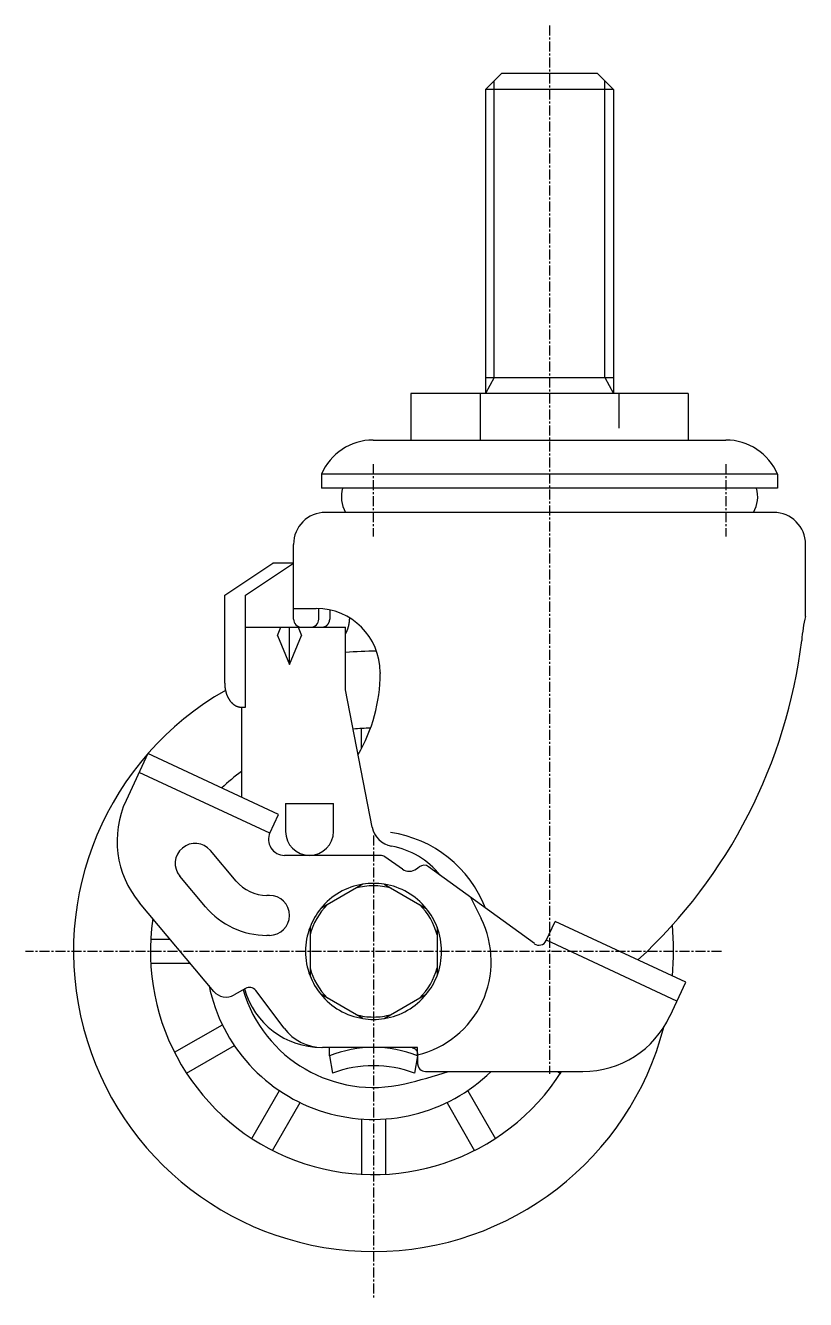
# Model space of a CAD drawing. Extents: x -2889 to -2623, y -903 to -436.
# Drawn here: x -2726 to -2628.5, y -723.1 to -563.9 of the extents above; entities that cross this region are included whole.
import ezdxf

# ---------------------------------------------------------------- set-up
doc = ezdxf.new("R2010")
doc.units = 0
doc.linetypes.add('CENTER', pattern=[2, 1.25, -0.25, 0.25, -0.25])
doc.layers.get('0').update_dxf_attribs({"linetype": 'CONTINUOUS'})
doc.layers.add('CENTER', color=1, linetype='CENTER')

msp = doc.modelspace()

# ---------------------------------------------------------------- linework, layer by layer
at = {"color": 7, "linetype": 'CONTINUOUS'}
for p, q in [((-2668.52, -571.93), (-2666.52, -569.93)), ((-2654.52, -569.93), (-2666.52, -569.93)), ((-2652.52, -571.93), (-2654.52, -569.93)), ((-2668.52, -571.93), (-2668.52, -609.93)), ((-2652.52, -571.93), (-2668.52, -571.93)), ((-2652.52, -571.93), (-2652.52, -609.93)), ((-2668.52, -607.93), (-2652.52, -607.93)), ((-2677.84, -609.93), (-2677.84, -615.73)), ((-2643.2, -609.93), (-2677.84, -609.93)), ((-2669.18, -609.93), (-2669.18, -615.73)), ((-2651.86, -609.93), (-2651.86, -614.23)), ((-2643.2, -609.93), (-2643.2, -615.73)), ((-2682.57, -615.73), (-2638.47, -615.73)), ((-2689.02, -620.01), (-2689.02, -621.73)), ((-2632.02, -620.01), (-2689.02, -620.01)), ((-2632.02, -620.01), (-2632.02, -621.73)), ((-2632.02, -621.73), (-2689.02, -621.73)), ((-2632.48, -624.77), (-2688.52, -624.77)), ((-2692.52, -638.12), (-2692.52, -628.77)), ((-2628.52, -637.77), (-2628.52, -628.77)), ((-2701.12, -635.12), (-2695.12, -631.12)), ((-2698.52, -635.12), (-2692.52, -631.12)), ((-2692.52, -631.12), (-2695.12, -631.12)), ((-2701.12, -646.12), (-2701.12, -635.12)), ((-2698.52, -649.12), (-2698.52, -635.12)), ((-2692.52, -636.77), (-2689.69, -636.77)), ((-2689.36, -638.12), (-2689.36, -636.78)), ((-2688, -636.95), (-2688, -638.12)), ((-2685.52, -637.94), (-2685.52, -638.13)), ((-2698.52, -639.12), (-2686.02, -639.12)), ((-2694.53, -640.17), (-2694.09, -639.12)), ((-2693.02, -643.77), (-2693.02, -639.12)), ((-2691.96, -639.12), (-2691.51, -640.17)), ((-2686.02, -646.93), (-2686.02, -639.12)), ((-2694.53, -640.17), (-2693.02, -643.77)), ((-2693.02, -643.77), (-2691.51, -640.17)), ((-2681.69, -644.77), (-2681.69, -644.91)), ((-2682.69, -664.11), (-2686.02, -646.93)), ((-2699.02, -649.12), (-2699.02, -660.35)), ((-2699.02, -649.12), (-2698.52, -649.12)), ((-2684.02, -654.29), (-2684.02, -651.78)), ((-2710.71, -654.9), (-2713.45, -660.77)), ((-2694.4, -662.51), (-2710.71, -654.9)), ((-2695.5, -664.86), (-2711.81, -657.26)), ((-2693.52, -661.13), (-2693.52, -664.63)), ((-2693.52, -661.13), (-2687.52, -661.13)), ((-2687.52, -664.63), (-2687.52, -661.13)), ((-2695.5, -664.86), (-2694.4, -662.51)), ((-2699.69, -670.84), (-2702.89, -667.02)), ((-2681.67, -667.63), (-2693.65, -667.63)), ((-2678.91, -669.35), (-2681.1, -667.81)), ((-2677.14, -669.31), (-2676.82, -669.07)), ((-2662.42, -678.66), (-2675.63, -669.06)), ((-2703.52, -674.06), (-2706.72, -670.24)), ((-2683.87, -671.24), (-2689.12, -674.27)), ((-2681.18, -671.24), (-2675.93, -674.27)), ((-2695.52, -672.63), (-2695.86, -672.63)), ((-2670.41, -672.86), (-2669.08, -675.52)), ((-2702.48, -684.63), (-2711.77, -673.56)), ((-2660.93, -678.28), (-2659.81, -675.88)), ((-2643.5, -683.49), (-2659.81, -675.88)), ((-2707.93, -678.13), (-2710.38, -678.13)), ((-2695.52, -677.63), (-2695.86, -677.63)), ((-2690.46, -676.6), (-2690.46, -682.66)), ((-2674.58, -676.6), (-2674.58, -682.66)), ((-2644.6, -685.84), (-2660.91, -678.23)), ((-2705.42, -681.13), (-2710.38, -681.13)), ((-2698.54, -684.26), (-2699.95, -685.07)), ((-2693.69, -689.24), (-2697.24, -684.52)), ((-2645.46, -687.7), (-2643.5, -683.49)), ((-2683.87, -688.02), (-2689.12, -684.99)), ((-2681.18, -688.02), (-2675.93, -684.99)), ((-2701.46, -688.83), (-2707.43, -692.28)), ((-2699.96, -691.43), (-2705.93, -694.88)), ((-2677.02, -691.63), (-2688.9, -691.63)), ((-2688.02, -692.68), (-2688.02, -691.63)), ((-2677.02, -692.68), (-2677.02, -691.63)), ((-2677.02, -692.3), (-2677.02, -693.56)), ((-2688.02, -692.68), (-2687.65, -694.84)), ((-2677.02, -692.68), (-2677.39, -694.84)), ((-2676.02, -694.63), (-2656.34, -694.63)), ((-2659.54, -694.63), (-2659.12, -694.88)), ((-2694.32, -697.07), (-2697.77, -703.04)), ((-2670.73, -697.07), (-2667.28, -703.04)), ((-2691.73, -698.57), (-2695.17, -704.54)), ((-2673.32, -698.57), (-2669.88, -704.54)), ((-2684.02, -700.58), (-2684.02, -707.48)), ((-2681.02, -700.58), (-2681.02, -707.48))]:
    msp.add_line(p, q, dxfattribs=at)
at = {"color": 3, "linetype": 'CONTINUOUS'}
for p, q in [((-2667.44, -607.93), (-2667.44, -570.85)), ((-2653.61, -607.93), (-2653.61, -570.85)), ((-2667.44, -607.93), (-2668.52, -609.93)), ((-2653.61, -607.93), (-2652.52, -609.93))]:
    msp.add_line(p, q, dxfattribs=at)
at = {"color": 7, "linetype": 'CONTINUOUS'}
for points in [[(-2688.96, -639.12, 0), (-2688.95, -639.12, 0), (-2688.94, -639.12, 0), (-2688.93, -639.12, 0), (-2688.91, -639.12, 0), (-2688.9, -639.12, 0), (-2688.89, -639.12, 0), (-2688.88, -639.11, 0), (-2688.87, -639.11, 0), (-2688.86, -639.11, 0), (-2688.84, -639.11, 0), (-2688.83, -639.11, 0), (-2688.82, -639.11, 0), (-2688.81, -639.1, 0), (-2688.8, -639.1, 0), (-2688.79, -639.1, 0), (-2688.77, -639.1, 0), (-2688.76, -639.1, 0), (-2688.75, -639.09, 0), (-2688.74, -639.09, 0), (-2688.73, -639.09, 0), (-2688.72, -639.09, 0), (-2688.7, -639.08, 0), (-2688.69, -639.08, 0), (-2688.68, -639.08, 0), (-2688.67, -639.07, 0), (-2688.66, -639.07, 0), (-2688.65, -639.06, 0), (-2688.64, -639.06, 0), (-2688.63, -639.05, 0), (-2688.61, -639.05, 0), (-2688.6, -639.05, 0), (-2688.59, -639.04, 0), (-2688.58, -639.04, 0), (-2688.57, -639.03, 0), (-2688.56, -639.03, 0), (-2688.55, -639.02, 0), (-2688.54, -639.02, 0), (-2688.53, -639.01, 0), (-2688.52, -639.01, 0), (-2688.51, -639, 0), (-2688.5, -638.99, 0), (-2688.49, -638.99, 0), (-2688.48, -638.98, 0), (-2688.47, -638.98, 0), (-2688.46, -638.97, 0), (-2688.45, -638.96, 0), (-2688.44, -638.96, 0), (-2688.43, -638.95, 0), (-2688.42, -638.94, 0), (-2688.41, -638.94, 0), (-2688.4, -638.93, 0), (-2688.39, -638.92, 0), (-2688.38, -638.91, 0), (-2688.37, -638.91, 0), (-2688.36, -638.9, 0), (-2688.35, -638.89, 0), (-2688.34, -638.88, 0), (-2688.33, -638.87, 0), (-2688.32, -638.87, 0), (-2688.31, -638.86, 0), (-2688.3, -638.85, 0), (-2688.3, -638.84, 0), (-2688.29, -638.83, 0), (-2688.28, -638.83, 0), (-2688.27, -638.82, 0), (-2688.26, -638.81, 0), (-2688.25, -638.8, 0), (-2688.25, -638.79, 0), (-2688.24, -638.78, 0), (-2688.23, -638.77, 0), (-2688.22, -638.76, 0), (-2688.22, -638.75, 0), (-2688.21, -638.74, 0), (-2688.2, -638.73, 0), (-2688.19, -638.72, 0), (-2688.19, -638.71, 0), (-2688.18, -638.7, 0), (-2688.17, -638.69, 0), (-2688.17, -638.68, 0), (-2688.16, -638.67, 0), (-2688.15, -638.66, 0), (-2688.15, -638.65, 0), (-2688.14, -638.64, 0), (-2688.13, -638.63, 0), (-2688.13, -638.62, 0), (-2688.12, -638.61, 0), (-2688.12, -638.6, 0), (-2688.11, -638.59, 0), (-2688.1, -638.58, 0), (-2688.1, -638.57, 0), (-2688.09, -638.56, 0), (-2688.09, -638.55, 0), (-2688.08, -638.53, 0), (-2688.08, -638.52, 0), (-2688.07, -638.51, 0), (-2688.07, -638.5, 0), (-2688.07, -638.49, 0), (-2688.06, -638.48, 0), (-2688.06, -638.47, 0), (-2688.05, -638.46, 0), (-2688.05, -638.44, 0), (-2688.04, -638.43, 0), (-2688.04, -638.42, 0), (-2688.04, -638.41, 0), (-2688.03, -638.4, 0), (-2688.03, -638.38, 0), (-2688.03, -638.37, 0), (-2688.03, -638.36, 0), (-2688.02, -638.35, 0), (-2688.02, -638.34, 0), (-2688.02, -638.33, 0), (-2688.01, -638.31, 0), (-2688.01, -638.3, 0), (-2688.01, -638.29, 0), (-2688.01, -638.28, 0), (-2688.01, -638.26, 0), (-2688, -638.25, 0), (-2688, -638.24, 0), (-2688, -638.23, 0), (-2688, -638.22, 0), (-2688, -638.2, 0), (-2688, -638.19, 0), (-2688, -638.18, 0), (-2688, -638.17, 0), (-2688, -638.15, 0), (-2688, -638.14, 0), (-2688, -638.13, 0), (-2688, -638.12, 0)], [(-2701.12, -646.12, 0), (-2701.12, -646.15, 0), (-2701.12, -646.19, 0), (-2701.12, -646.23, 0), (-2701.12, -646.26, 0), (-2701.12, -646.3, 0), (-2701.12, -646.34, 0), (-2701.12, -646.38, 0), (-2701.11, -646.41, 0), (-2701.11, -646.45, 0), (-2701.11, -646.49, 0), (-2701.11, -646.52, 0), (-2701.1, -646.56, 0), (-2701.1, -646.6, 0), (-2701.09, -646.63, 0), (-2701.09, -646.67, 0), (-2701.08, -646.7, 0), (-2701.08, -646.74, 0), (-2701.07, -646.77, 0), (-2701.07, -646.81, 0), (-2701.06, -646.85, 0), (-2701.05, -646.88, 0), (-2701.05, -646.92, 0), (-2701.04, -646.95, 0), (-2701.03, -646.99, 0), (-2701.03, -647.02, 0), (-2701.02, -647.06, 0), (-2701.01, -647.09, 0), (-2701, -647.13, 0), (-2700.99, -647.16, 0), (-2700.98, -647.2, 0), (-2700.97, -647.23, 0), (-2700.96, -647.27, 0), (-2700.95, -647.3, 0), (-2700.94, -647.33, 0), (-2700.93, -647.37, 0), (-2700.92, -647.4, 0), (-2700.91, -647.43, 0), (-2700.9, -647.47, 0), (-2700.89, -647.5, 0), (-2700.88, -647.53, 0), (-2700.86, -647.57, 0), (-2700.85, -647.6, 0), (-2700.84, -647.63, 0), (-2700.83, -647.66, 0), (-2700.81, -647.69, 0), (-2700.8, -647.72, 0), (-2700.78, -647.75, 0), (-2700.77, -647.78, 0), (-2700.76, -647.82, 0), (-2700.74, -647.85, 0), (-2700.73, -647.87, 0), (-2700.71, -647.9, 0), (-2700.7, -647.93, 0), (-2700.68, -647.96, 0), (-2700.66, -647.99, 0), (-2700.65, -648.02, 0), (-2700.63, -648.05, 0), (-2700.61, -648.08, 0), (-2700.6, -648.11, 0), (-2700.58, -648.13, 0), (-2700.56, -648.16, 0), (-2700.55, -648.19, 0), (-2700.53, -648.21, 0), (-2700.51, -648.24, 0), (-2700.49, -648.26, 0), (-2700.47, -648.29, 0), (-2700.45, -648.32, 0), (-2700.43, -648.34, 0), (-2700.42, -648.36, 0), (-2700.4, -648.39, 0), (-2700.38, -648.41, 0), (-2700.36, -648.44, 0), (-2700.34, -648.46, 0), (-2700.32, -648.48, 0), (-2700.3, -648.51, 0), (-2700.28, -648.53, 0), (-2700.25, -648.55, 0), (-2700.23, -648.57, 0), (-2700.21, -648.59, 0), (-2700.19, -648.61, 0), (-2700.17, -648.63, 0), (-2700.15, -648.65, 0), (-2700.13, -648.67, 0), (-2700.1, -648.69, 0), (-2700.08, -648.71, 0), (-2700.06, -648.73, 0), (-2700.04, -648.75, 0), (-2700.01, -648.76, 0), (-2699.99, -648.78, 0), (-2699.97, -648.8, 0), (-2699.95, -648.81, 0), (-2699.92, -648.83, 0), (-2699.9, -648.85, 0), (-2699.88, -648.86, 0), (-2699.85, -648.88, 0), (-2699.83, -648.89, 0), (-2699.8, -648.9, 0), (-2699.78, -648.92, 0), (-2699.76, -648.93, 0), (-2699.73, -648.94, 0), (-2699.71, -648.96, 0), (-2699.68, -648.97, 0), (-2699.66, -648.98, 0), (-2699.63, -648.99, 0), (-2699.61, -649, 0), (-2699.58, -649.01, 0), (-2699.56, -649.02, 0), (-2699.53, -649.03, 0), (-2699.51, -649.04, 0), (-2699.48, -649.04, 0), (-2699.46, -649.05, 0), (-2699.43, -649.06, 0), (-2699.41, -649.07, 0), (-2699.38, -649.07, 0), (-2699.36, -649.08, 0), (-2699.33, -649.09, 0), (-2699.31, -649.09, 0), (-2699.28, -649.1, 0), (-2699.26, -649.1, 0), (-2699.23, -649.1, 0), (-2699.2, -649.11, 0), (-2699.18, -649.11, 0), (-2699.15, -649.11, 0), (-2699.13, -649.11, 0), (-2699.1, -649.12, 0), (-2699.08, -649.12, 0), (-2699.05, -649.12, 0), (-2699.02, -649.12, 0)], [(-2677.02, -692.3, 0), (-2677.02, -692.29, 0), (-2677.02, -692.28, 0), (-2677.02, -692.28, 0), (-2677.02, -692.27, 0), (-2677.02, -692.26, 0), (-2677.03, -692.26, 0), (-2677.03, -692.25, 0), (-2677.03, -692.25, 0), (-2677.03, -692.24, 0), (-2677.03, -692.23, 0), (-2677.03, -692.23, 0), (-2677.03, -692.22, 0), (-2677.03, -692.22, 0), (-2677.03, -692.21, 0), (-2677.03, -692.2, 0), (-2677.03, -692.2, 0), (-2677.04, -692.19, 0), (-2677.04, -692.18, 0), (-2677.04, -692.18, 0), (-2677.04, -692.17, 0), (-2677.04, -692.17, 0), (-2677.04, -692.16, 0), (-2677.05, -692.15, 0), (-2677.05, -692.15, 0), (-2677.05, -692.14, 0), (-2677.05, -692.14, 0), (-2677.05, -692.13, 0), (-2677.06, -692.12, 0), (-2677.06, -692.12, 0), (-2677.06, -692.11, 0), (-2677.07, -692.11, 0), (-2677.07, -692.1, 0), (-2677.07, -692.1, 0), (-2677.07, -692.09, 0), (-2677.08, -692.08, 0), (-2677.08, -692.08, 0), (-2677.08, -692.07, 0), (-2677.09, -692.07, 0), (-2677.09, -692.06, 0), (-2677.09, -692.05, 0), (-2677.1, -692.05, 0), (-2677.1, -692.04, 0), (-2677.1, -692.04, 0), (-2677.11, -692.03, 0), (-2677.11, -692.03, 0), (-2677.12, -692.02, 0), (-2677.12, -692.01, 0), (-2677.12, -692.01, 0), (-2677.13, -692, 0), (-2677.13, -692, 0), (-2677.14, -691.99, 0), (-2677.14, -691.99, 0), (-2677.15, -691.98, 0), (-2677.15, -691.98, 0), (-2677.16, -691.97, 0), (-2677.16, -691.97, 0), (-2677.17, -691.96, 0), (-2677.17, -691.96, 0), (-2677.18, -691.95, 0), (-2677.18, -691.94, 0), (-2677.19, -691.94, 0), (-2677.19, -691.93, 0), (-2677.2, -691.93, 0), (-2677.2, -691.92, 0), (-2677.21, -691.92, 0), (-2677.21, -691.91, 0), (-2677.22, -691.91, 0), (-2677.22, -691.9, 0), (-2677.23, -691.9, 0), (-2677.24, -691.89, 0), (-2677.24, -691.89, 0), (-2677.25, -691.88, 0), (-2677.25, -691.88, 0), (-2677.26, -691.88, 0), (-2677.27, -691.87, 0), (-2677.27, -691.87, 0), (-2677.28, -691.86, 0), (-2677.29, -691.86, 0), (-2677.29, -691.85, 0), (-2677.3, -691.85, 0), (-2677.3, -691.84, 0), (-2677.31, -691.84, 0), (-2677.32, -691.84, 0), (-2677.33, -691.83, 0), (-2677.33, -691.83, 0), (-2677.34, -691.82, 0), (-2677.35, -691.82, 0), (-2677.35, -691.81, 0), (-2677.36, -691.81, 0), (-2677.37, -691.81, 0), (-2677.37, -691.8, 0), (-2677.38, -691.8, 0), (-2677.39, -691.79, 0), (-2677.4, -691.79, 0), (-2677.4, -691.79, 0), (-2677.41, -691.78, 0), (-2677.42, -691.78, 0), (-2677.43, -691.78, 0), (-2677.43, -691.77, 0), (-2677.44, -691.77, 0), (-2677.45, -691.76, 0), (-2677.46, -691.76, 0), (-2677.47, -691.76, 0), (-2677.47, -691.75, 0), (-2677.48, -691.75, 0), (-2677.49, -691.75, 0), (-2677.5, -691.75, 0), (-2677.51, -691.74, 0), (-2677.51, -691.74, 0), (-2677.52, -691.74, 0), (-2677.53, -691.73, 0), (-2677.54, -691.73, 0), (-2677.55, -691.73, 0), (-2677.56, -691.73, 0), (-2677.56, -691.72, 0), (-2677.57, -691.72, 0), (-2677.58, -691.72, 0), (-2677.59, -691.72, 0), (-2677.6, -691.71, 0), (-2677.61, -691.71, 0), (-2677.62, -691.71, 0), (-2677.62, -691.71, 0), (-2677.63, -691.7, 0), (-2677.64, -691.7, 0), (-2677.65, -691.7, 0), (-2677.66, -691.7, 0), (-2677.67, -691.7, 0), (-2677.68, -691.69, 0)], [(-2677.02, -693.56, 0), (-2677.02, -693.56, 0), (-2677.02, -693.57, 0), (-2677.02, -693.58, 0), (-2677.02, -693.58, 0), (-2677.02, -693.59, 0), (-2677.02, -693.6, 0), (-2677.02, -693.6, 0), (-2677.02, -693.61, 0), (-2677.02, -693.62, 0), (-2677.02, -693.62, 0), (-2677.02, -693.63, 0), (-2677.02, -693.64, 0), (-2677.02, -693.64, 0), (-2677.02, -693.65, 0), (-2677.02, -693.66, 0), (-2677.02, -693.66, 0), (-2677.02, -693.67, 0), (-2677.02, -693.68, 0), (-2677.02, -693.68, 0), (-2677.02, -693.69, 0), (-2677.02, -693.7, 0), (-2677.02, -693.71, 0), (-2677.01, -693.71, 0), (-2677.01, -693.72, 0), (-2677.01, -693.73, 0), (-2677.01, -693.73, 0), (-2677.01, -693.74, 0), (-2677.01, -693.75, 0), (-2677.01, -693.75, 0), (-2677.01, -693.76, 0), (-2677.01, -693.76, 0), (-2677.01, -693.77, 0), (-2677, -693.78, 0), (-2677, -693.78, 0), (-2677, -693.79, 0), (-2677, -693.8, 0), (-2677, -693.8, 0), (-2677, -693.81, 0), (-2677, -693.82, 0), (-2676.99, -693.83, 0), (-2676.99, -693.83, 0), (-2676.99, -693.84, 0), (-2676.99, -693.85, 0), (-2676.99, -693.85, 0), (-2676.99, -693.86, 0), (-2676.98, -693.86, 0), (-2676.98, -693.87, 0), (-2676.98, -693.88, 0), (-2676.98, -693.88, 0), (-2676.98, -693.89, 0), (-2676.98, -693.9, 0), (-2676.97, -693.9, 0), (-2676.97, -693.91, 0), (-2676.97, -693.92, 0), (-2676.97, -693.92, 0), (-2676.97, -693.93, 0), (-2676.96, -693.93, 0), (-2676.96, -693.94, 0), (-2676.96, -693.95, 0), (-2676.96, -693.95, 0), (-2676.96, -693.96, 0), (-2676.95, -693.97, 0), (-2676.95, -693.97, 0), (-2676.95, -693.98, 0), (-2676.95, -693.98, 0), (-2676.94, -693.99, 0), (-2676.94, -694, 0), (-2676.94, -694, 0), (-2676.94, -694.01, 0), (-2676.93, -694.02, 0), (-2676.93, -694.02, 0), (-2676.93, -694.03, 0), (-2676.93, -694.03, 0), (-2676.92, -694.04, 0), (-2676.92, -694.05, 0), (-2676.92, -694.05, 0), (-2676.91, -694.06, 0), (-2676.91, -694.07, 0), (-2676.91, -694.07, 0), (-2676.91, -694.08, 0), (-2676.9, -694.08, 0), (-2676.9, -694.09, 0), (-2676.9, -694.1, 0), (-2676.89, -694.1, 0), (-2676.89, -694.11, 0), (-2676.89, -694.11, 0), (-2676.89, -694.12, 0), (-2676.88, -694.12, 0), (-2676.88, -694.13, 0), (-2676.88, -694.14, 0), (-2676.87, -694.14, 0), (-2676.87, -694.15, 0), (-2676.87, -694.15, 0), (-2676.86, -694.16, 0), (-2676.86, -694.16, 0), (-2676.86, -694.17, 0), (-2676.85, -694.18, 0), (-2676.85, -694.18, 0), (-2676.85, -694.19, 0), (-2676.84, -694.19, 0), (-2676.84, -694.2, 0), (-2676.83, -694.2, 0), (-2676.83, -694.21, 0), (-2676.83, -694.21, 0), (-2676.82, -694.22, 0), (-2676.82, -694.23, 0), (-2676.82, -694.23, 0), (-2676.81, -694.24, 0), (-2676.81, -694.24, 0), (-2676.81, -694.25, 0), (-2676.8, -694.25, 0), (-2676.8, -694.26, 0), (-2676.79, -694.26, 0), (-2676.79, -694.27, 0), (-2676.79, -694.27, 0), (-2676.78, -694.28, 0), (-2676.78, -694.28, 0), (-2676.77, -694.29, 0), (-2676.77, -694.29, 0), (-2676.77, -694.3, 0), (-2676.76, -694.3, 0), (-2676.76, -694.31, 0), (-2676.75, -694.31, 0), (-2676.75, -694.32, 0), (-2676.74, -694.32, 0), (-2676.74, -694.33, 0), (-2676.74, -694.33, 0), (-2676.73, -694.34, 0)]]:
    msp.add_polyline3d(points, dxfattribs=at)
at = {"color": 7}
msp.add_polyline3d([(-2686.02, -639.97, 0), (-2686.02, -639.96, 0), (-2686.01, -639.95, 0), (-2686.01, -639.94, 0), (-2686, -639.93, 0), (-2686, -639.92, 0), (-2685.99, -639.92, 0), (-2685.99, -639.91, 0), (-2685.98, -639.9, 0), (-2685.98, -639.89, 0), (-2685.97, -639.88, 0), (-2685.97, -639.87, 0), (-2685.96, -639.86, 0), (-2685.96, -639.85, 0), (-2685.95, -639.85, 0), (-2685.95, -639.84, 0), (-2685.94, -639.83, 0), (-2685.94, -639.82, 0), (-2685.94, -639.81, 0), (-2685.93, -639.8, 0), (-2685.93, -639.79, 0), (-2685.92, -639.78, 0), (-2685.92, -639.77, 0), (-2685.91, -639.76, 0), (-2685.91, -639.75, 0), (-2685.9, -639.75, 0), (-2685.9, -639.74, 0), (-2685.89, -639.73, 0), (-2685.89, -639.72, 0), (-2685.89, -639.71, 0), (-2685.88, -639.7, 0), (-2685.88, -639.69, 0), (-2685.87, -639.68, 0), (-2685.87, -639.67, 0), (-2685.86, -639.66, 0), (-2685.86, -639.65, 0), (-2685.86, -639.64, 0), (-2685.85, -639.64, 0), (-2685.85, -639.63, 0), (-2685.84, -639.62, 0), (-2685.84, -639.61, 0), (-2685.83, -639.6, 0), (-2685.83, -639.59, 0), (-2685.83, -639.58, 0), (-2685.82, -639.57, 0), (-2685.82, -639.56, 0), (-2685.81, -639.55, 0), (-2685.81, -639.54, 0), (-2685.81, -639.53, 0), (-2685.8, -639.52, 0), (-2685.8, -639.51, 0), (-2685.79, -639.51, 0), (-2685.79, -639.5, 0), (-2685.79, -639.49, 0), (-2685.78, -639.48, 0), (-2685.78, -639.47, 0), (-2685.78, -639.46, 0), (-2685.77, -639.45, 0), (-2685.77, -639.44, 0), (-2685.76, -639.43, 0), (-2685.76, -639.42, 0), (-2685.76, -639.41, 0), (-2685.75, -639.4, 0), (-2685.75, -639.39, 0), (-2685.75, -639.38, 0), (-2685.74, -639.37, 0), (-2685.74, -639.36, 0), (-2685.74, -639.36, 0), (-2685.73, -639.35, 0), (-2685.73, -639.34, 0), (-2685.73, -639.33, 0), (-2685.72, -639.32, 0), (-2685.72, -639.31, 0), (-2685.72, -639.3, 0), (-2685.71, -639.29, 0), (-2685.71, -639.28, 0), (-2685.71, -639.27, 0), (-2685.7, -639.26, 0), (-2685.7, -639.25, 0), (-2685.7, -639.24, 0), (-2685.69, -639.23, 0), (-2685.69, -639.22, 0), (-2685.69, -639.21, 0), (-2685.69, -639.2, 0), (-2685.68, -639.19, 0), (-2685.68, -639.18, 0), (-2685.68, -639.17, 0), (-2685.67, -639.16, 0), (-2685.67, -639.15, 0), (-2685.67, -639.14, 0), (-2685.67, -639.13, 0), (-2685.66, -639.12, 0), (-2685.66, -639.11, 0), (-2685.66, -639.1, 0), (-2685.65, -639.1, 0), (-2685.65, -639.09, 0), (-2685.65, -639.08, 0), (-2685.65, -639.07, 0), (-2685.64, -639.06, 0), (-2685.64, -639.05, 0), (-2685.64, -639.04, 0), (-2685.64, -639.03, 0), (-2685.63, -639.02, 0), (-2685.63, -639.01, 0), (-2685.63, -639, 0), (-2685.63, -638.99, 0), (-2685.62, -638.98, 0), (-2685.62, -638.97, 0), (-2685.62, -638.96, 0), (-2685.62, -638.95, 0), (-2685.62, -638.94, 0), (-2685.61, -638.93, 0), (-2685.61, -638.92, 0), (-2685.61, -638.91, 0), (-2685.61, -638.9, 0), (-2685.6, -638.89, 0), (-2685.6, -638.88, 0), (-2685.6, -638.87, 0), (-2685.6, -638.86, 0), (-2685.6, -638.85, 0), (-2685.59, -638.84, 0), (-2685.59, -638.83, 0), (-2685.59, -638.82, 0), (-2685.59, -638.81, 0), (-2685.59, -638.8, 0), (-2685.58, -638.79, 0), (-2685.58, -638.78, 0), (-2685.58, -638.77, 0), (-2685.58, -638.76, 0), (-2685.58, -638.75, 0), (-2685.58, -638.74, 0), (-2685.57, -638.73, 0), (-2685.57, -638.72, 0), (-2685.57, -638.71, 0), (-2685.57, -638.7, 0), (-2685.57, -638.69, 0), (-2685.57, -638.68, 0), (-2685.56, -638.67, 0), (-2685.56, -638.66, 0), (-2685.56, -638.65, 0), (-2685.56, -638.64, 0), (-2685.56, -638.63, 0), (-2685.56, -638.62, 0), (-2685.56, -638.61, 0), (-2685.55, -638.6, 0), (-2685.55, -638.59, 0), (-2685.55, -638.58, 0), (-2685.55, -638.57, 0), (-2685.55, -638.56, 0), (-2685.55, -638.55, 0), (-2685.55, -638.54, 0), (-2685.55, -638.53, 0), (-2685.55, -638.52, 0), (-2685.54, -638.51, 0), (-2685.54, -638.5, 0), (-2685.54, -638.49, 0), (-2685.54, -638.48, 0), (-2685.54, -638.47, 0), (-2685.54, -638.46, 0), (-2685.54, -638.45, 0), (-2685.54, -638.44, 0), (-2685.54, -638.43, 0), (-2685.54, -638.42, 0), (-2685.54, -638.41, 0), (-2685.53, -638.4, 0), (-2685.53, -638.39, 0), (-2685.53, -638.38, 0), (-2685.53, -638.37, 0), (-2685.53, -638.36, 0), (-2685.53, -638.35, 0), (-2685.53, -638.34, 0), (-2685.53, -638.33, 0), (-2685.53, -638.32, 0), (-2685.53, -638.31, 0), (-2685.53, -638.3, 0), (-2685.53, -638.29, 0), (-2685.53, -638.28, 0), (-2685.53, -638.27, 0), (-2685.53, -638.26, 0), (-2685.53, -638.25, 0), (-2685.53, -638.24, 0), (-2685.53, -638.23, 0), (-2685.53, -638.22, 0), (-2685.53, -638.21, 0), (-2685.52, -638.2, 0), (-2685.52, -638.19, 0), (-2685.52, -638.18, 0), (-2685.52, -638.17, 0), (-2685.52, -638.16, 0), (-2685.52, -638.15, 0), (-2685.52, -638.14, 0), (-2685.52, -638.13, 0)], dxfattribs=at)
at = {"color": 7, "linetype": 'CONTINUOUS'}
for centre, radius, start, end in [((-2682.57, -622.73), 7, 90, 157.1358), ((-2638.47, -622.73), 7, 22.8642, 90), ((-2682.57, -622.8), 3.97, 164.3779, 209.744), ((-2638.47, -622.8), 3.97, 330.256, 15.6221), ((-2688.52, -628.77), 4, 90, 180), ((-2632.52, -628.77), 4, 0, 90), ((-2689.69, -644.77), 8, 0, 90), ((-2691.52, -638.12), 1, 180, 270), ((-2690.36, -638.12), 1, 270, 0), ((-2609.07, -642.4), 20, 166.6047, 175.3156), ((-2693.52, -632.91), 65, 312.6699, 353.0523), ((-2682.52, -679.63), 37.5, 89.4094, 95.3554), ((-2701.69, -644.91), 20, 329.5585, 0), ((-2682.52, -679.63), 37.5, 119.5673, 345.342), ((-2682.52, -679.63), 27.89, 90.7567, 95.231), ((-2682.52, -679.63), 27.89, 126.2667, 132.8868), ((-2702.58, -665.84), 12, 155, 220), ((-2693.65, -665.63), 2, 155, 270), ((-2690.52, -664.63), 3, 180, 0), ((-2679.74, -663.53), 3, 191, 259.8843), ((-2682.52, -679.63), 15, 21.1283, 81.8483), ((-2704.81, -668.63), 2.5, 40, 220), ((-2682.02, -676.33), 10, 38.496, 79.8843), ((-2681.67, -668.63), 1, 55, 90), ((-2678.05, -668.12), 1.5, 235, 307), ((-2676.22, -669.87), 1, 53.9882, 127), ((-2695.86, -667.63), 5, 220, 270), ((-2682.52, -679.63), 8.5, 99.0861, 140.9139), ((-2682.52, -679.63), 8.2, 90, 105.5332), ((-2682.52, -679.63), 8.5, 90, 99.0861), ((-2682.52, -679.63), 8.5, 80.9139, 90), ((-2682.52, -679.63), 8.2, 74.4668, 90), ((-2682.52, -679.63), 8.5, 39.0861, 80.9139), ((-2695.52, -675.13), 2.5, 270, 90), ((-2695.86, -667.63), 10, 220, 270), ((-2682.52, -679.63), 8.2, 134.4668, 165.5332), ((-2682.52, -679.63), 8.5, 140.9139, 159.0861), ((-2682.52, -679.63), 8.2, 14.4668, 45.5332), ((-2682.52, -679.63), 8.5, 20.9139, 39.0861), ((-2682.52, -679.63), 27.89, 171.548, 327.4682), ((-2679.81, -680.9), 12, 283.4005, 26.6423), ((-2682.52, -679.63), 37.5, 355.2836, 5.0273), ((-2682.52, -679.63), 8.5, 159.0861, 200.9139), ((-2682.52, -679.63), 8.5, 339.0861, 20.9139), ((-2661.84, -677.86), 1, 233.9882, 335), ((-2682.52, -679.63), 8.2, 194.4668, 225.5332), ((-2682.52, -679.63), 8.5, 200.9139, 219.0861), ((-2682.52, -679.63), 8.2, 314.4668, 345.5332), ((-2682.52, -679.63), 8.5, 320.9139, 339.0861), ((-2682.52, -679.63), 21, 191.7575, 314.4153), ((-2682.52, -679.63), 17, 196.391, 283.248), ((-2689.02, -681.63), 10, 195.6287, 270), ((-2698.04, -685.13), 1, 37, 120), ((-2700.95, -683.34), 2, 220, 300), ((-2682.52, -679.63), 8.5, 219.0861, 260.9139), ((-2682.52, -679.63), 8.5, 279.0861, 320.9139), ((-2682.52, -679.63), 8.2, 254.4668, 270), ((-2682.52, -679.63), 8.2, 270, 285.5332), ((-2656.34, -682.63), 12, 270, 335), ((-2688.9, -685.63), 6, 217, 270), ((-2682.52, -679.63), 8.5, 260.9139, 270), ((-2682.52, -679.63), 8.5, 270, 279.0861), ((-2682.52, -706.63), 15, 68.4898, 111.5102), ((-2678.02, -692.63), 1, 69.6584, 90), ((-2682.52, -708.93), 15, 69.9988, 110.0012), ((-2693.52, -632.91), 65, 283.248, 288.2721), ((-2676.02, -693.63), 1, 224.9834, 270)]:
    msp.add_arc(centre, radius, start, end, dxfattribs=at)
at = {"layer": 'CENTER', "color": 1, "linetype": 'CENTER'}
for p, q in [((-2660.52, -563.93), (-2660.52, -694.91)), ((-2682.57, -618.73), (-2682.57, -627.77)), ((-2638.47, -618.73), (-2638.47, -627.77)), ((-2682.52, -665.13), (-2682.52, -723.13)), ((-2639.02, -679.63), (-2726.02, -679.63))]:
    msp.add_line(p, q, dxfattribs=at)

doc.saveas('drawing.dxf')
